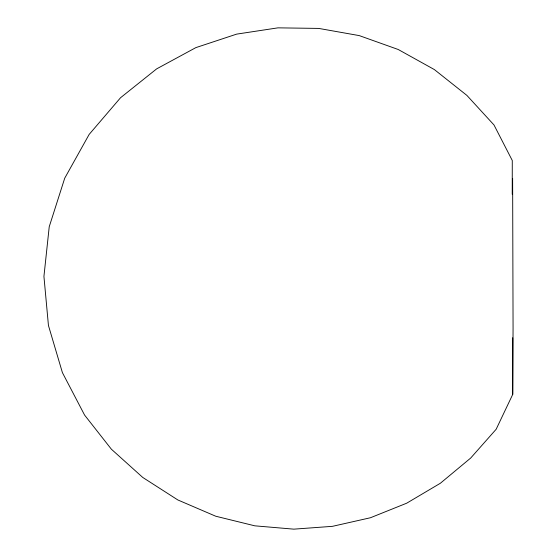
<?xml version="1.0" encoding="UTF-8"?>
<svg xmlns="http://www.w3.org/2000/svg" width="557" height="557" viewBox="0 0 557 557"><rect width="100%" height="100%" fill="white"/><g stroke="black" fill="none" stroke-linecap="round" stroke-linejoin="round"><path stroke-width="0.84" d="M512.238 194.309L512.28 160.5L494.003 124.984L466.891 95.4L434.349 69.562L398.22 49.496L359.265 35.606L318.722 28.414L277.971 27.85L236.662 34.123L195.841 47.63L156.649 68.873L120.57 97.712L89.162 134.411L64.723 178.191L49.232 226.727L43.933 276.411L48.438 325.462L62.419 372.647L84.58 415.069L111.393 449.214L142.752 477.44L177.836 499.956L215.74 516.228L254.821 525.829L293.824 529.15L332.48 526.33L370.44 517.745L406.673 503.208L440.357 483.26L470.7 458.035L496.162 429.252L512.725 394.419L512.719 337.751M512.725 394.419L513.067 328.094L512.628 178.358"/></g></svg>
